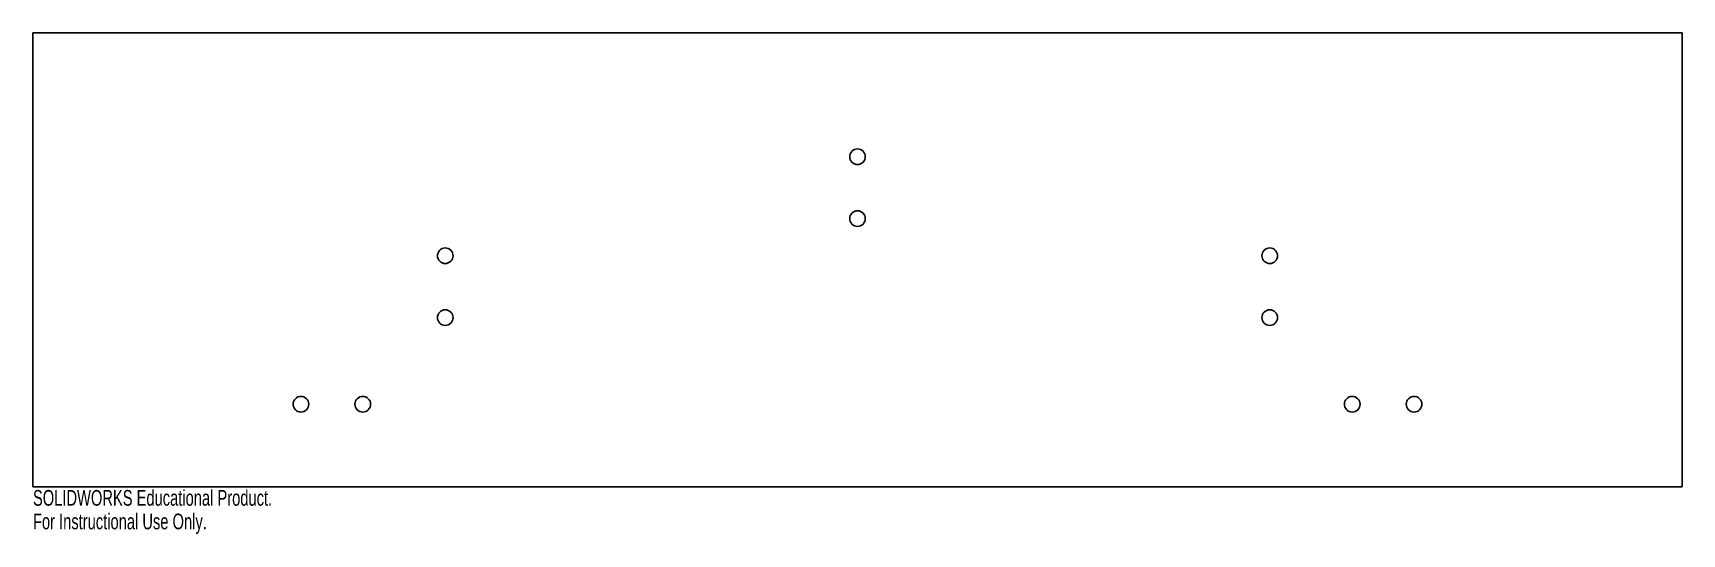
# Model space of a CAD drawing. Header units: inches. Extents: x 0 to 20, y -6.1 to 0.
import ezdxf

# ---------------------------------------------------------------- set-up
doc = ezdxf.new("R2010")
doc.units = ezdxf.units.IN
doc.header["$MEASUREMENT"] = 0
doc.styles.add('SLDTEXTSTYLE0', font='TXT', dxfattribs={"width": 0.7})

msp = doc.modelspace()

# ---------------------------------------------------------------- linework, layer by layer
at = {"color": 7, "linetype": 'Continuous', "lineweight": 25}
for p, q in [((20, 0), (0, 0)), ((0, 0), (0, -5.5)), ((20, -5.5), (20, 0)), ((0, -5.5), (20, -5.5))]:
    msp.add_line(p, q, dxfattribs=at)
for centre in [(10, -1.5), (10, -2.25), (5, -2.7), (15, -2.7), (5, -3.45), (15, -3.45), (3.25, -4.5), (4, -4.5), (16, -4.5), (16.75, -4.5)]:
    msp.add_circle(centre, 0.095, dxfattribs=at)

# ---------------------------------------------------------------- texts
at = {"color": 7, "linetype": 'Continuous', "char_height": 0.1903, "attachment_point": 1, "style": 'SLDTEXTSTYLE0'}
for s, insert in [('SOLIDWORKS Educational Product.', (0, -5.54)), ('For Instructional Use Only.', (0, -5.826))]:
    msp.add_mtext(s, dxfattribs=dict(at, insert=insert))

doc.saveas('drawing.dxf')
